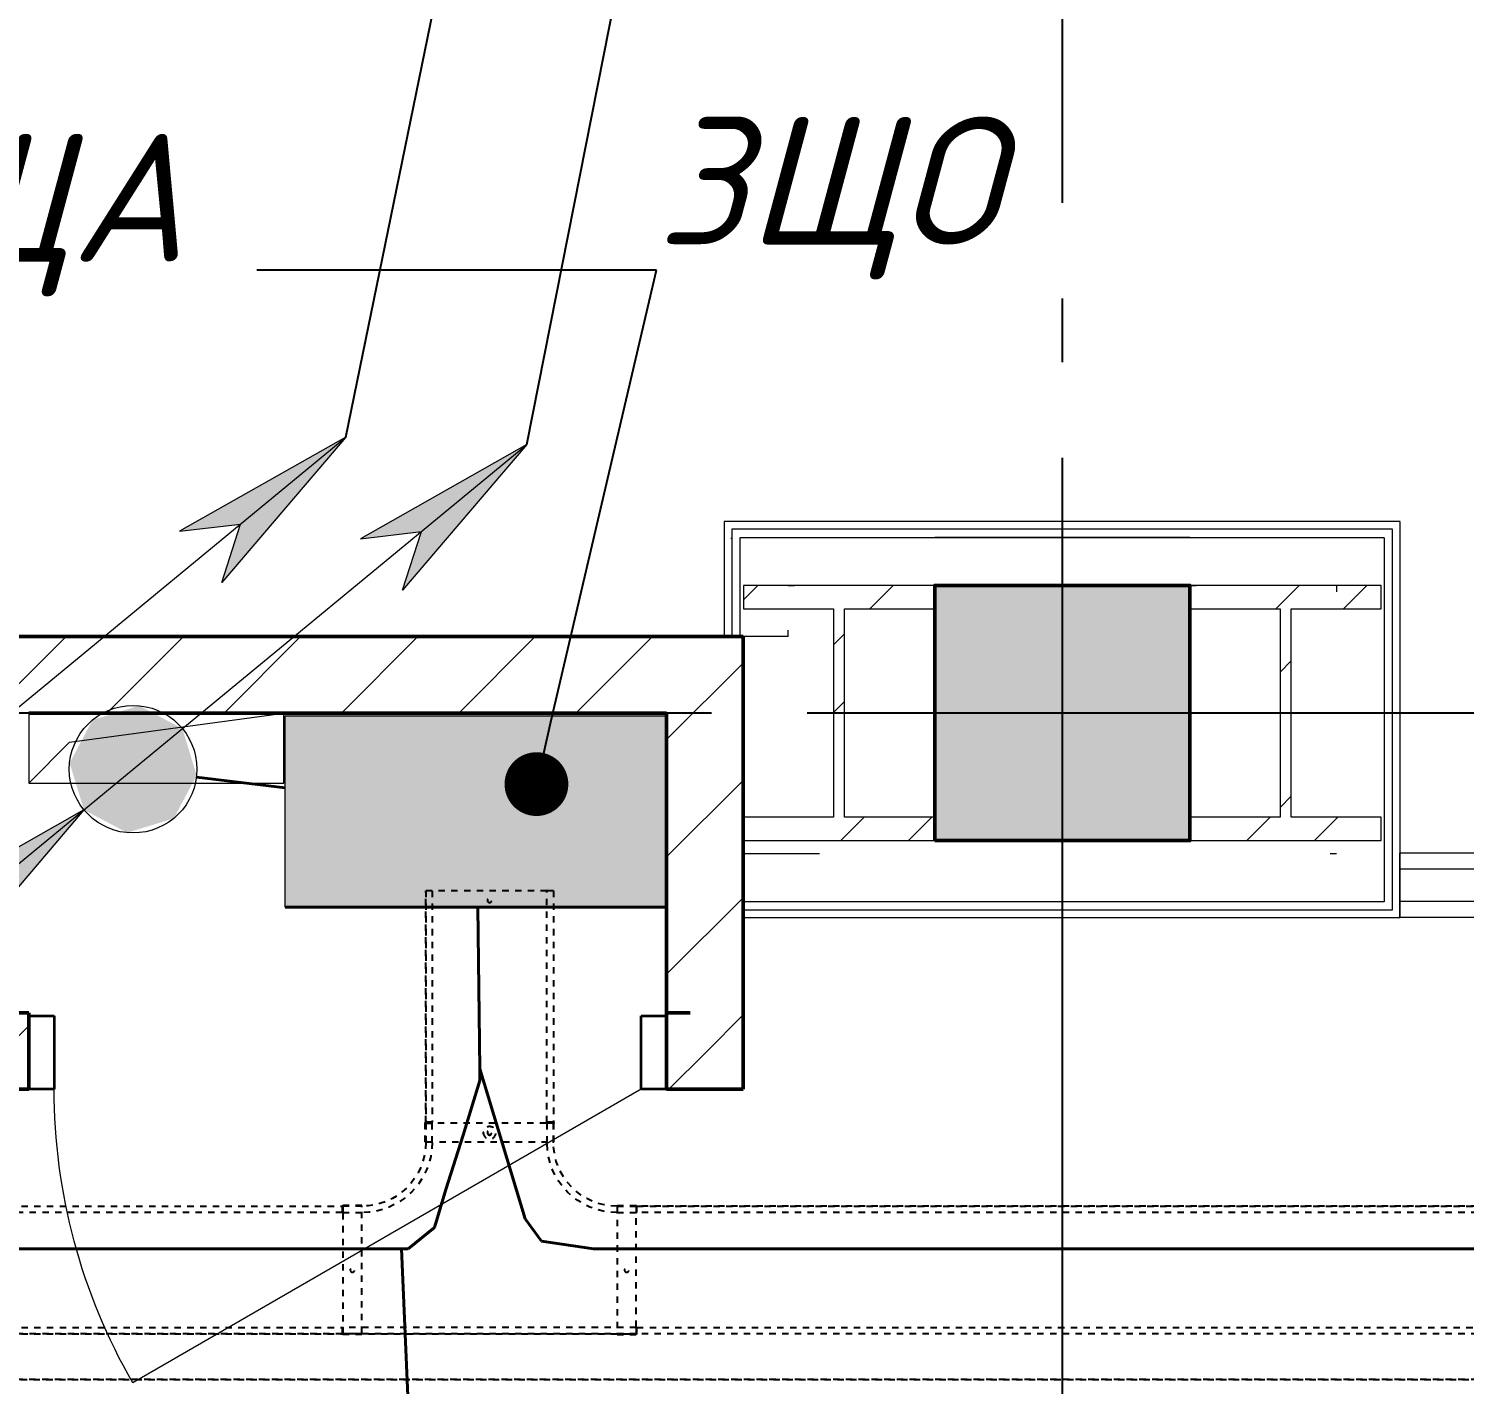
# Model space of a CAD drawing. Header units: millimetres. Extents: x 0 to 1286, y 0 to 420.
# Drawn here: x 441.99 to 464.49, y 269.06 to 290.31 of the extents above; entities that cross this region are included whole.
import ezdxf
from ezdxf import colors
from ezdxf.entities.mleader import LeaderData, LeaderLine
from ezdxf.math import Vec2, Vec3

# ---------------------------------------------------------------- set-up
doc = ezdxf.new("R2010")
doc.units = ezdxf.units.MM
for name, pattern in [('JIS_02_2.0', [3, 2, -1]), ('ГОСТ 2.303 5', [24, 20, -1.5, 1, -1.5]), ('СПКБ-0000-000-АР#003$0$Achse', [2300, 0, -800, 1500, 0])]:
    doc.linetypes.add(name, pattern=pattern)
for name, color, linetype in [('Viewport1ForCustomObjects_0', 7, 'Continuous'), ('Viewport2ForCustomObjects_0', 7, 'Continuous'), ('СПКБ-0000-000-АР#003$0$Двери ArchiCAD', 7, 'Continuous'), ('СПКБ-0000-000-АР#003$0$Колонны новые', 7, 'Continuous'), ('СПКБ-0000-000-АР#003$0$Колонны существующие', 7, 'Continuous'), ('СПКБ-0000-000-АР#003$0$Стены', 7, 'Continuous'), ('Строительные оси', 7, 'Continuous'), ('ЭМ_ЛОТКИ', 3, 'JIS_02_2.0'), ('ЭО_АВАРИЙНОЕ ОСВЕЩЕНИЕ', 7, 'Continuous'), ('ЭО_РАБОЧЕЕ ОСВЕЩЕНИЕ', 7, 'Continuous'), ('ЭС', 7, 'Continuous')]:
    doc.layers.add(name, color=color, linetype=linetype)
for name, color, linetype, lineweight, true_color in [('СПКБ-0000-000-АР#003$0$Двери ArchiCAD_Ном._пера__23', 7, 'Continuous', 35, 0xff6600), ('СПКБ-0000-000-АР#003$0$Двери ArchiCAD_Ном._пера__3', 7, 'Continuous', 18, 0xff6600), ('СПКБ-0000-000-АР#003$0$Двери ArchiCAD_Ном._пера__58', 7, 'Continuous', 50, 0xdf0000), ('СПКБ-0000-000-АР#003$0$Колонны новые_Ном._пера__108', 7, 'Continuous', 13, 0xfd8379), ('СПКБ-0000-000-АР#003$0$Колонны существующие_Ном._пера__102', 7, 'Continuous', 13, 0xcccccc), ('СПКБ-0000-000-АР#003$0$Стены_Ном._пера__161', 7, 'Continuous', 13, 0xe11606), ('СПКБ-0000-000-АР#003$0$Стены_Ном._пера__58', 7, 'Continuous', 50, 0xdf0000), ('СПКБ-0000-000-АР#003$0$Стены_Ном._пера__68', 7, 'Continuous', 20, 0xfd4435)]:
    doc.layers.add(name, color=color, linetype=linetype, lineweight=lineweight, true_color=true_color)
for name, color, linetype, lineweight in [('СПКБ-0000-000-АР#003$0$Колонны новые_Ном._пера__20', 1, 'Continuous', 20), ('СПКБ-0000-000-АР#003$0$Колонны существующие_Ном._пера__141', 7, 'Continuous', 50), ('СПКБ-0000-000-АР#003$0$Стены_Ном._пера__1', 7, 'Continuous', 13), ('СПКБ-0000-000-АР#003$0$Стены_Ном._пера__20', 1, 'Continuous', 20), ('СПКБ-0000-000-АР#003$0$Шахты ОВ_Ном._пера__1', 7, 'Continuous', 13)]:
    doc.layers.add(name, color=color, linetype=linetype, lineweight=lineweight)
doc.styles.add('2.5', font='isocpeui.ttf')
pattern_1 = [(0, (0, 0), (0, 75), [0, -75])]
pattern_2 = [(45, (0, 0), (-91.9239, 91.9239), [])]
pattern_3 = [(0, (0, 0), (0, 173.2051), [0, -100]), (0, (50, 86.6), (0, 173.2051), [0, -100])]
pattern_4 = [(45, (0, 0), (-159.099, 159.099), []), (45, (-53.03, 53.03), (-159.099, 159.099), [])]

# ---------------------------------------------------------------- blocks, each defined once
blk = doc.blocks.new('*U558')
at = {"color": 0, "linetype": 'ByBlock', "lineweight": -2}
for p, q in [((-101, 0), (-101, -29.5)), ((-101, 0), (-100.2, 0)), ((-100.2, 0), (-100.2, -29.5)), ((-100.2, 0), (-98.7, 0)), ((-98.7, 0), (98.7, 0)), ((98.7, 0), (100.2, 0)), ((100.2, 0), (100.2, -29.5)), ((100.2, 0), (101, 0)), ((101, 0), (101, -29.5)), ((-100, -31), (-100, -30633.8)), ((-90, -31), (-100, -31)), ((-100, -30633.8), (-100, -31)), ((-90, -30633.8), (-90, -31)), ((90, -31), (90, -30633.8)), ((100, -31), (90, -31)), ((100, -30633.8), (100, -31)), ((100, -30633.8), (100, -31))]:
    blk.add_line(p, q, dxfattribs=at)
blk.add_circle((0, -15), 3.5, dxfattribs=at)
for centre, radius, start, end in [((-99.8, -29.5), 1.21, 180, 247.3801), ((-100.4, -31), 0.413, 0, 67.3801), ((-99.8, -29.5), 0.413, 180, 247.3801), ((-100.4, -31), 1.21, 0, 67.3801), ((100.4, -31), 1.21, 112.6199, 180), ((99.8, -29.5), 0.413, 292.6199, 360), ((100.4, -31), 0.413, 112.6199, 180), ((99.8, -29.5), 1.21, 292.6199, 360)]:
    blk.add_arc(centre, radius, start, end, dxfattribs=at)
blk = doc.blocks.new('*U562')
at = {"color": 0, "linetype": 'ByBlock', "lineweight": -2}
for p, q in [((-200, 430), (-200, 460)), ((-200, 460), (-190, 460)), ((-200, 430), (-200, 460)), ((-190, 460), (-190, 430)), ((-190, 460), (-189.1, 460)), ((-189.1, 460), (-189, 460)), ((-189, 460), (-11, 460)), ((-10.9, 460), (-11, 460)), ((-10, 460), (-10.9, 460)), ((-10, 0), (-10, 460)), ((-10, 460), (0, 460)), ((0, 460), (0, 0)), ((0, 0), (0, 460)), ((-330, 330), (-300, 330)), ((-330, 330), (-330, 320)), ((-300, 330), (-330, 330)), ((-300, 320), (-330, 320)), ((-330, 319.2), (-330, 320)), ((-330, 319), (-330, 319.2)), ((-330, 141), (-330, 319)), ((-330, 141), (-330, 140.8)), ((-330, 140.8), (-330, 140)), ((-330, 140), (-300, 140)), ((-330, 130), (-330, 140)), ((-300, 130), (-330, 130)), ((-300, 130), (-330, 130)), ((-200, 0), (-200, 30)), ((-200, 30), (-200, 0)), ((-190, 30), (-190, 0)), ((-200, 0), (-190, 0)), ((-189, 0), (-191, 0)), ((-189.2, 0), (-190, 0)), ((-11, 0), (-189, 0)), ((-11, 0), (-10.8, 0)), ((-10.8, 0), (-10, 0)), ((-10, 0), (0, 0))]:
    blk.add_line(p, q, dxfattribs=at)
for centre, radius in [((-100, 445), 3.5), ((-315, 230), 9.82), ((-315, 230), 3.5), ((-100, 15), 3.5)]:
    blk.add_circle(centre, radius, dxfattribs=at)
for centre, radius, start, end in [((-300, 430), 100, 270, 360), ((-300, 430), 110, 270, 360), ((-300, 30), 110, 0, 90), ((-300, 30), 100, 0, 90)]:
    blk.add_arc(centre, radius, start, end, dxfattribs=at)
blk = doc.blocks.new('*U564')
at = {"color": 0, "linetype": 'ByBlock', "lineweight": -2}
for p, q in [((-101, 0), (-101, -29.5)), ((-101, 0), (-100.2, 0)), ((-100.2, 0), (-100.2, -29.5)), ((-100.2, 0), (-98.7, 0)), ((-98.7, 0), (98.7, 0)), ((98.7, 0), (100.2, 0)), ((100.2, 0), (100.2, -29.5)), ((100.2, 0), (101, 0)), ((101, 0), (101, -29.5)), ((-100, -31), (-100, -393.7)), ((-90, -31), (-100, -31)), ((-100, -393.7), (-100, -31)), ((-90, -393.7), (-90, -31)), ((90, -31), (90, -393.7)), ((100, -31), (90, -31)), ((100, -393.7), (100, -31)), ((100, -393.7), (100, -31)), ((-90, -393.7), (-100, -393.7)), ((90, -393.7), (-90, -393.7)), ((100, -393.7), (90, -393.7))]:
    blk.add_line(p, q, dxfattribs=at)
for centre in [(0, -15), (0, -378.7)]:
    blk.add_circle(centre, 3.5, dxfattribs=at)
for centre, radius, start, end in [((-99.8, -29.5), 1.21, 180, 247.3801), ((-100.4, -31), 0.413, 0, 67.3801), ((-99.8, -29.5), 0.413, 180, 247.3801), ((-100.4, -31), 1.21, 0, 67.3801), ((100.4, -31), 1.21, 112.6199, 180), ((99.8, -29.5), 0.413, 292.6199, 360), ((100.4, -31), 0.413, 112.6199, 180), ((99.8, -29.5), 1.21, 292.6199, 360)]:
    blk.add_arc(centre, radius, start, end, dxfattribs=at)
blk = doc.blocks.new('*U565')
at = {"color": 0, "linetype": 'ByBlock', "lineweight": -2}
for p, q in [((-101, 0), (-101, -29.5)), ((-101, 0), (-100.2, 0)), ((-100.2, 0), (-100.2, -29.5)), ((-100.2, 0), (-98.7, 0)), ((-98.7, 0), (98.7, 0)), ((98.7, 0), (100.2, 0)), ((100.2, 0), (100.2, -29.5)), ((100.2, 0), (101, 0)), ((101, 0), (101, -29.5)), ((-100, -31), (-100, -4448.5)), ((-90, -31), (-100, -31)), ((-100, -4448.5), (-100, -31)), ((-90, -4448.5), (-90, -31)), ((90, -31), (90, -4448.5)), ((100, -31), (90, -31)), ((100, -4448.5), (100, -31)), ((100, -4448.5), (100, -31))]:
    blk.add_line(p, q, dxfattribs=at)
blk.add_circle((0, -15), 3.5, dxfattribs=at)
for centre, radius, start, end in [((-99.8, -29.5), 1.21, 180, 247.3801), ((-100.4, -31), 0.413, 0, 67.3801), ((-99.8, -29.5), 0.413, 180, 247.3801), ((-100.4, -31), 1.21, 0, 67.3801), ((100.4, -31), 1.21, 112.6199, 180), ((99.8, -29.5), 0.413, 292.6199, 360), ((100.4, -31), 0.413, 112.6199, 180), ((99.8, -29.5), 1.21, 292.6199, 360)]:
    blk.add_arc(centre, radius, start, end, dxfattribs=at)
blk = doc.blocks.new('*U566')
at = {"color": 0, "linetype": 'ByBlock', "lineweight": -2}
for p, q in [((-50, -31), (-50, -5514.3)), ((-50, -5514.3), (-50, -31))]:
    blk.add_line(p, q, dxfattribs=at)
blk = doc.blocks.new('_Dot')
at = {"color": 0, "linetype": 'ByBlock', "lineweight": -2}
blk.add_line((-0.5, 0), (-1, 0), dxfattribs=at)
at = {"color": 0, "linetype": 'ByBlock', "const_width": 0.5}
blk.add_lwpolyline([(-0.25, 0, 1), (0.25, 0, 1)], format="xyb", close=True, dxfattribs=at)
blk = doc.blocks.new('*E601')
at = {"layer": 'Строительные оси', "color": 3, "linetype": 'ГОСТ 2.303 5', "lineweight": 25}
for p, q in [((120.431, 258.857), (120.431, -45.143)), ((280.431, 158.857), (-283.569, 158.857))]:
    blk.add_line(p, q, dxfattribs=at)
at = {"layer": 'ЭО_РАБОЧЕЕ ОСВЕЩЕНИЕ', "color": 7, "lineweight": 0}
for p, q in [((108.251, 158.813), (114.251, 158.813)), ((108.251, 155.813), (108.251, 158.813)), ((114.251, 155.813), (114.251, 158.813))]:
    blk.add_line(p, q, dxfattribs=at)
at = {"layer": 'ЭО_РАБОЧЕЕ ОСВЕЩЕНИЕ', "color": 5, "lineweight": 40}
for p, q in [((108.251, 157.683), (106.86, 157.854)), ((108.251, 155.813), (114.251, 155.813)), ((111.301, 153.28), (111.27, 155.813)), ((111.301, 153.28), (112.012, 150.929)), ((111.303, 153.097), (111.301, 153.28)), ((111.039, 152.24), (111.303, 153.097)), ((111.303, 153.097), (111.303, 153.097)), ((110.767, 151.391), (111.039, 152.24)), ((110.59, 150.793), (110.767, 151.391)), ((110.178, 150.459), (110.59, 150.793)), ((112.012, 150.929), (112.267, 150.578)), ((112.267, 150.578), (113.081, 150.459)), ((64.731, 150.459), (110.073, 150.459)), ((110.655, 137.127), (110.073, 150.459)), ((110.073, 150.459), (110.178, 150.459)), ((110.073, 150.459), (110.178, 150.459)), ((113.081, 150.459), (131.886, 150.459))]:
    blk.add_line(p, q, dxfattribs=at)
at = {"layer": 'ЭО_РАБОЧЕЕ ОСВЕЩЕНИЕ', "color": 5, "lineweight": 0}
for points in [[(108.251, 158.813), (108.251, 155.813), (114.251, 155.813)], [(108.251, 158.813), (114.251, 158.813), (114.251, 155.813)]]:
    blk.add_solid(points, dxfattribs=at)
at = {"layer": 'ЭС', "color": 7, "lineweight": 0}
for p, q in [((103.03, 158.095), (109.203, 163.184)), ((109.203, 163.184), (106.592, 161.706)), ((109.203, 163.184), (107.255, 160.902)), ((105.867, 157.977), (112.04, 163.066)), ((112.04, 163.066), (109.429, 161.588)), ((112.04, 163.066), (110.092, 160.785)), ((106.592, 161.706), (107.549, 161.82)), ((107.255, 160.902), (107.549, 161.82)), ((109.429, 161.588), (110.386, 161.702)), ((110.092, 160.785), (110.386, 161.702)), ((99.695, 152.887), (105.867, 157.977)), ((105.096, 157.34), (102.485, 155.863)), ((105.096, 157.34), (103.148, 155.059))]:
    blk.add_line(p, q, dxfattribs=at)
blk.add_circle((105.867, 157.977), 1, dxfattribs=at)
at = {"layer": 'ЭС', "color": 1, "lineweight": 0}
for points in [[(109.203, 163.184), (106.793, 161.82), (107.549, 161.82)], [(109.203, 163.184), (107.549, 161.82), (108.038, 161.82)], [(106.793, 161.82), (107.549, 161.82), (106.592, 161.706)], [(107.549, 161.82), (107.512, 161.706), (107.941, 161.706)], [(107.549, 161.82), (108.038, 161.82), (107.941, 161.706)], [(107.512, 161.706), (107.941, 161.706), (107.255, 160.902)]]:
    blk.add_solid(points, dxfattribs=at)
at = {"layer": 'ЭС', "color": 5, "lineweight": 0}
for points in [[(112.04, 163.066), (109.63, 161.702), (110.386, 161.702)], [(112.04, 163.066), (110.386, 161.702), (110.875, 161.702)], [(109.63, 161.702), (110.386, 161.702), (109.429, 161.588)], [(110.349, 161.588), (110.778, 161.588), (110.092, 160.785)], [(110.386, 161.702), (110.349, 161.588), (110.778, 161.588)], [(110.386, 161.702), (110.875, 161.702), (110.778, 161.588)], [(105.096, 157.34), (102.686, 155.977), (103.442, 155.977)], [(105.096, 157.34), (103.442, 155.977), (103.931, 155.977)]]:
    blk.add_solid(points, dxfattribs=at)
at = {"layer": 'ЭС', "color": 5, "lineweight": 60}
for points in [[(105.963, 158.972), (105.231, 158.748), (106.384, 158.748)], [(105.231, 158.748), (105.159, 158.613), (106.639, 158.613)], [(105.231, 158.748), (106.384, 158.748), (106.639, 158.613)], [(105.159, 158.613), (104.872, 158.072), (106.804, 158.072)], [(105.159, 158.613), (106.639, 158.613), (106.804, 158.072)], [(104.872, 158.072), (104.931, 157.881), (106.863, 157.881)], [(104.872, 158.072), (106.804, 158.072), (106.863, 157.881)], [(104.931, 157.881), (105.096, 157.34), (106.576, 157.34)], [(104.931, 157.881), (106.863, 157.881), (106.576, 157.34)], [(105.096, 157.34), (105.351, 157.205), (106.504, 157.205)], [(105.096, 157.34), (106.576, 157.34), (106.504, 157.205)], [(105.351, 157.205), (106.504, 157.205), (105.772, 156.981)]]:
    blk.add_solid(points, dxfattribs=at)
blk = doc.blocks.new('СПКБ-0000-000-АР#003$0$Стена_30', base_point=(12571.8, 15566.1))
at = {"layer": 'СПКБ-0000-000-АР#003$0$Стены_Ном._пера__161', "linetype": 'Continuous', "lineweight": 13, "true_color": 0xe11606}
h = blk.add_hatch(dxfattribs=at)
h.set_pattern_fill('ГИПС', color=12, style=0, pattern_type=2)
h.set_pattern_definition(pattern_1)
h.paths.add_polyline_path([(13843.2, 15666.1), (12571.8, 15666.1), (12571.8, 15641.1), (13843.2, 15641.1)])
h = blk.add_hatch(dxfattribs=at)
h.set_pattern_fill('ГИПС', color=12, style=0, pattern_type=2)
h.set_pattern_definition(pattern_1)
h.paths.add_polyline_path([(12571.8, 15566.1), (13843.2, 15566.1), (13843.2, 15591.1), (12571.8, 15591.1)])
at = {"layer": 'СПКБ-0000-000-АР#003$0$Стены_Ном._пера__161', "color": 12, "linetype": 'Continuous', "lineweight": 13, "true_color": 0xe11606}
for p, q in [((13843.2, 15641.1), (12571.8, 15641.1)), ((12571.8, 15591.1), (13843.2, 15591.1))]:
    blk.add_line(p, q, dxfattribs=at)
at = {"layer": 'СПКБ-0000-000-АР#003$0$Стены_Ном._пера__161', "color": 12, "linetype": 'Continuous', "lineweight": 13, "true_color": 0xe11606, "flags": 128}
for points in [[(13843.2, 15666.1), (12571.8, 15666.1)], [(12571.8, 15666.1), (12571.8, 15566.1)], [(12571.8, 15566.1), (13843.2, 15566.1)]]:
    blk.add_lwpolyline(points, dxfattribs=at)
blk = doc.blocks.new('СПКБ-0000-000-АР#003$0$Стена_64', base_point=(9687.9, 16005.7))
at = {"layer": 'СПКБ-0000-000-АР#003$0$Стены_Ном._пера__161', "linetype": 'Continuous', "lineweight": 13, "true_color": 0xe11606}
h = blk.add_hatch(dxfattribs=at)
h.set_pattern_fill('КИРПИЧ_ОБЫКНОВЕННЫЙ', color=12, style=0, pattern_type=2)
h.set_pattern_definition(pattern_2)
h.paths.add_polyline_path([(9687.9, 15885.7), (11423, 15885.7), (11543, 16005.7), (9567.9, 16005.7)])
at = {"layer": 'СПКБ-0000-000-АР#003$0$Стены_Ном._пера__58', "color": 12, "linetype": 'Continuous', "lineweight": 50, "true_color": 0xdf0000, "flags": 128}
for points in [[(11543, 16005.7), (9567.9, 16005.7)], [(9687.9, 15885.7), (10303, 15885.7)], [(10423, 15885.7), (11423, 15885.7)]]:
    blk.add_lwpolyline(points, dxfattribs=at)
blk = doc.blocks.new('СПКБ-0000-000-АР#003$0$Стена_65', base_point=(11423, 15295.9))
at = {"layer": 'СПКБ-0000-000-АР#003$0$Стены_Ном._пера__161', "linetype": 'Continuous', "lineweight": 13, "true_color": 0xe11606}
h = blk.add_hatch(dxfattribs=at)
h.set_pattern_fill('КИРПИЧ_ОБЫКНОВЕННЫЙ', color=12, style=0, pattern_type=2)
h.set_pattern_definition(pattern_2)
h.paths.add_polyline_path([(11543, 15295.9), (11543, 16005.7), (11423, 15885.7), (11423, 15415.9)])
at = {"layer": 'СПКБ-0000-000-АР#003$0$Стены_Ном._пера__58', "color": 12, "linetype": 'Continuous', "lineweight": 50, "true_color": 0xdf0000, "flags": 128}
for points in [[(11543, 15295.9), (11543, 16005.7)], [(11423, 15885.7), (11423, 15415.9)]]:
    blk.add_lwpolyline(points, dxfattribs=at)
blk = doc.blocks.new('СПКБ-0000-000-АР#003$0$Стена_79', base_point=(11543, 15665.1))
at = {"layer": 'СПКБ-0000-000-АР#003$0$Стены_Ном._пера__20', "linetype": 'Continuous', "lineweight": 20}
h = blk.add_hatch(dxfattribs=at)
h.set_pattern_fill('ШТУКАТУРКА', color=1, style=0, pattern_type=2)
h.set_pattern_definition(pattern_3)
h.paths.add_polyline_path([(12547.8, 15590.1), (11543, 15590.1), (11543, 15577.1), (12560.8, 15577.1)])
h = blk.add_hatch(dxfattribs=at)
h.set_pattern_fill('ШТУКАТУРКА', color=1, style=0, pattern_type=2)
h.set_pattern_definition(pattern_3)
h.paths.add_polyline_path([(11543, 15565.1), (12572.8, 15565.1), (12560.8, 15577.1), (11543, 15577.1)])
at = {"layer": 'СПКБ-0000-000-АР#003$0$Стены_Ном._пера__1', "color": 7, "linetype": 'СПКБ-0000-000-АР#003$0$Achse', "lineweight": 13, "flags": 128}
blk.add_lwpolyline([(12472.8, 15665.1), (11543, 15665.1)], dxfattribs=at)
at = {"layer": 'СПКБ-0000-000-АР#003$0$Стены_Ном._пера__1', "color": 7, "linetype": 'Continuous', "lineweight": 13, "flags": 128}
blk.add_lwpolyline([(11543, 15665.1), (11543, 15590.1)], dxfattribs=at)
at = {"layer": 'СПКБ-0000-000-АР#003$0$Стены_Ном._пера__20', "color": 1, "linetype": 'Continuous', "lineweight": 20, "flags": 128}
for points in [[(11543, 15590.1), (11543, 15577.1)], [(11543, 15577.1), (11543, 15565.1)], [(11543, 15565.1), (12572.8, 15565.1)]]:
    blk.add_lwpolyline(points, dxfattribs=at)
at = {"layer": 'СПКБ-0000-000-АР#003$0$Стены_Ном._пера__68', "color": 20, "linetype": 'Continuous', "lineweight": 20, "true_color": 0xfd4435}
for p, q in [((12547.8, 15590.1), (11543, 15590.1)), ((11543, 15577.1), (12560.8, 15577.1))]:
    blk.add_line(p, q, dxfattribs=at)
blk = doc.blocks.new('СПКБ-0000-000-АР#003$0$Стена_80', base_point=(12472.8, 15665.1))
at = {"layer": 'СПКБ-0000-000-АР#003$0$Стены_Ном._пера__20', "linetype": 'Continuous', "lineweight": 20}
h = blk.add_hatch(dxfattribs=at)
h.set_pattern_fill('ШТУКАТУРКА', color=1, style=0, pattern_type=2)
h.set_pattern_definition(pattern_3)
h.paths.add_polyline_path([(12572.8, 15565.1), (12572.8, 16185.7), (12560.8, 16173.7), (12560.8, 15577.1)])
h = blk.add_hatch(dxfattribs=at)
h.set_pattern_fill('ШТУКАТУРКА', color=1, style=0, pattern_type=2)
h.set_pattern_definition(pattern_3)
h.paths.add_polyline_path([(12547.8, 16160.7), (12547.8, 15590.1), (12560.8, 15577.1), (12560.8, 16173.7)])
at = {"layer": 'СПКБ-0000-000-АР#003$0$Стены_Ном._пера__1', "color": 7, "linetype": 'СПКБ-0000-000-АР#003$0$Achse', "lineweight": 13, "flags": 128}
blk.add_lwpolyline([(12472.8, 16085.7), (12472.8, 15665.1)], dxfattribs=at)
at = {"layer": 'СПКБ-0000-000-АР#003$0$Стены_Ном._пера__20', "color": 1, "linetype": 'Continuous', "lineweight": 20, "flags": 128}
blk.add_lwpolyline([(12572.8, 15565.1), (12572.8, 16185.7)], dxfattribs=at)
at = {"layer": 'СПКБ-0000-000-АР#003$0$Стены_Ном._пера__68', "color": 20, "linetype": 'Continuous', "lineweight": 20, "true_color": 0xfd4435}
for p, q in [((12547.8, 16160.7), (12547.8, 15590.1)), ((12560.8, 15577.1), (12560.8, 16173.7))]:
    blk.add_line(p, q, dxfattribs=at)
blk = doc.blocks.new('СПКБ-0000-000-АР#003$0$Стена_81', base_point=(11613.4, 16085.7))
at = {"layer": 'СПКБ-0000-000-АР#003$0$Стены_Ном._пера__20', "linetype": 'Continuous', "lineweight": 20}
h = blk.add_hatch(dxfattribs=at)
h.set_pattern_fill('ШТУКАТУРКА', color=1, style=0, pattern_type=2)
h.set_pattern_definition(pattern_3)
h.paths.add_polyline_path([(11843.1, 16185.7), (11513.4, 16185.7), (11525.4, 16173.7), (11843.1, 16173.7)])
h = blk.add_hatch(dxfattribs=at)
h.set_pattern_fill('ШТУКАТУРКА', color=1, style=0, pattern_type=2)
h.set_pattern_definition(pattern_3)
h.paths.add_polyline_path([(12243.1, 16185.7), (11843.1, 16185.7), (11843.1, 16173.7), (12243.1, 16173.7)])
h = blk.add_hatch(dxfattribs=at)
h.set_pattern_fill('ШТУКАТУРКА', color=1, style=0, pattern_type=2)
h.set_pattern_definition(pattern_3)
h.paths.add_polyline_path([(12572.8, 16185.7), (12243.1, 16185.7), (12243.1, 16173.7), (12560.8, 16173.7)])
h = blk.add_hatch(dxfattribs=at)
h.set_pattern_fill('ШТУКАТУРКА', color=1, style=0, pattern_type=2)
h.set_pattern_definition(pattern_3)
h.paths.add_polyline_path([(11538.4, 16160.7), (11843.1, 16160.7), (11843.1, 16173.7), (11525.4, 16173.7)])
h = blk.add_hatch(dxfattribs=at)
h.set_pattern_fill('ШТУКАТУРКА', color=1, style=0, pattern_type=2)
h.set_pattern_definition(pattern_3)
h.paths.add_polyline_path([(12243.1, 16173.7), (11843.1, 16173.7), (11843.1, 16160.7), (12243.1, 16160.7)])
h = blk.add_hatch(dxfattribs=at)
h.set_pattern_fill('ШТУКАТУРКА', color=1, style=0, pattern_type=2)
h.set_pattern_definition(pattern_3)
h.paths.add_polyline_path([(12243.1, 16160.7), (12547.8, 16160.7), (12560.8, 16173.7), (12243.1, 16173.7)])
at = {"layer": 'СПКБ-0000-000-АР#003$0$Стены_Ном._пера__1', "color": 7, "linetype": 'СПКБ-0000-000-АР#003$0$Achse', "lineweight": 13, "flags": 128}
for points in [[(11613.4, 16085.7), (11843.1, 16085.7)], [(12243.1, 16085.7), (12472.8, 16085.7)]]:
    blk.add_lwpolyline(points, dxfattribs=at)
at = {"layer": 'СПКБ-0000-000-АР#003$0$Стены_Ном._пера__20', "color": 1, "linetype": 'Continuous', "lineweight": 20, "flags": 128}
blk.add_lwpolyline([(12572.8, 16185.7), (11513.4, 16185.7)], dxfattribs=at)
at = {"layer": 'СПКБ-0000-000-АР#003$0$Стены_Ном._пера__68', "color": 20, "linetype": 'Continuous', "lineweight": 20, "true_color": 0xfd4435}
for p, q in [((11843.1, 16173.7), (11525.4, 16173.7)), ((11538.4, 16160.7), (11843.1, 16160.7)), ((12243.1, 16173.7), (11843.1, 16173.7)), ((12243.1, 16160.7), (11843.1, 16160.7)), ((11843.1, 16160.7), (12243.1, 16160.7)), ((12560.8, 16173.7), (12243.1, 16173.7)), ((12243.1, 16160.7), (12547.8, 16160.7))]:
    blk.add_line(p, q, dxfattribs=at)
blk = doc.blocks.new('СПКБ-0000-000-АР#003$0$Стена_105', base_point=(11613.4, 16005.7))
at = {"layer": 'СПКБ-0000-000-АР#003$0$Стены_Ном._пера__20', "linetype": 'Continuous', "lineweight": 20}
h = blk.add_hatch(dxfattribs=at)
h.set_pattern_fill('ШТУКАТУРКА', color=1, style=0, pattern_type=2)
h.set_pattern_definition(pattern_3)
h.paths.add_polyline_path([(11513.4, 16185.7), (11513.4, 16005.7), (11525.4, 16005.7), (11525.4, 16173.7)])
h = blk.add_hatch(dxfattribs=at)
h.set_pattern_fill('ШТУКАТУРКА', color=1, style=0, pattern_type=2)
h.set_pattern_definition(pattern_3)
h.paths.add_polyline_path([(11538.4, 16005.7), (11538.4, 16160.7), (11525.4, 16173.7), (11525.4, 16005.7)])
at = {"layer": 'СПКБ-0000-000-АР#003$0$Стены_Ном._пера__1', "color": 7, "linetype": 'СПКБ-0000-000-АР#003$0$Achse', "lineweight": 13, "flags": 128}
blk.add_lwpolyline([(11613.4, 16005.7), (11613.4, 16085.7)], dxfattribs=at)
at = {"layer": 'СПКБ-0000-000-АР#003$0$Стены_Ном._пера__1', "color": 7, "linetype": 'Continuous', "lineweight": 13, "flags": 128}
blk.add_lwpolyline([(11613.4, 16005.7), (11538.4, 16005.7)], dxfattribs=at)
at = {"layer": 'СПКБ-0000-000-АР#003$0$Стены_Ном._пера__20', "color": 1, "linetype": 'Continuous', "lineweight": 20, "flags": 128}
for points in [[(11513.4, 16185.7), (11513.4, 16005.7)], [(11525.4, 16005.7), (11513.4, 16005.7)], [(11538.4, 16005.7), (11525.4, 16005.7)]]:
    blk.add_lwpolyline(points, dxfattribs=at)
at = {"layer": 'СПКБ-0000-000-АР#003$0$Стены_Ном._пера__68', "color": 20, "linetype": 'Continuous', "lineweight": 20, "true_color": 0xfd4435}
for p, q in [((11525.4, 16173.7), (11525.4, 16005.7)), ((11538.4, 16005.7), (11538.4, 16160.7))]:
    blk.add_line(p, q, dxfattribs=at)
blk = doc.blocks.new('СПКБ-0000-000-АР#003$0$Однопольная Дверь 19_6')
at = {"layer": 'СПКБ-0000-000-АР#003$0$Двери ArchiCAD_Ном._пера__23', "color": 30, "linetype": 'Continuous', "lineweight": 35, "true_color": 0xff6600}
for p, q in [((-260, 0), (-300, 0)), ((-300, 0), (-300, -115)), ((-260, -115), (-260, 0)), ((300, 0), (260, 0)), ((260, 0), (260, -115)), ((300, -115), (300, 0)), ((-300, -115), (-260, -115)), ((260, -115), (300, -115))]:
    blk.add_line(p, q, dxfattribs=at)
at = {"layer": 'СПКБ-0000-000-АР#003$0$Двери ArchiCAD_Ном._пера__3', "color": 30, "linetype": 'Continuous', "lineweight": 18, "true_color": 0xff6600}
blk.add_line((260, 0), (-190.3, 260), dxfattribs=at)
blk.add_arc((260, 0), 520, 150, 180, dxfattribs=at)
at = {"layer": 'СПКБ-0000-000-АР#003$0$Двери ArchiCAD_Ном._пера__58', "color": 12, "linetype": 'Continuous', "lineweight": 50, "true_color": 0xdf0000}
for p, q in [((-300, 5), (-337, 5)), ((-300, 0), (-300, 5)), ((-300, -115), (-300, 0)), ((300, 0), (300, 5)), ((300, 5), (337, 5)), ((300, -115), (300, 0)), ((-300, -115), (-337, -115)), ((300, -115), (337, -115))]:
    blk.add_line(p, q, dxfattribs=at)
blk = doc.blocks.new('СПКБ-0000-000-АР#003$0$Однопольная Дверь 19_3')
at = {"layer": 'СПКБ-0000-000-АР#003$0$Двери ArchiCAD_Ном._пера__23', "color": 30, "linetype": 'Continuous', "lineweight": 35, "true_color": 0xff6600}
for p, q in [((-460, 0), (-500, 0)), ((-500, 0), (-500, -115)), ((-460, -115), (-460, 0)), ((500, 0), (460, 0)), ((460, 0), (460, -115)), ((500, -115), (500, 0)), ((-500, -115), (-460, -115)), ((460, -115), (500, -115))]:
    blk.add_line(p, q, dxfattribs=at)
at = {"layer": 'СПКБ-0000-000-АР#003$0$Двери ArchiCAD_Ном._пера__3', "color": 30, "linetype": 'Continuous', "lineweight": 18, "true_color": 0xff6600}
blk.add_line((460, 0), (-336.7, 460), dxfattribs=at)
blk.add_arc((460, 0), 920, 150, 180, dxfattribs=at)
at = {"layer": 'СПКБ-0000-000-АР#003$0$Двери ArchiCAD_Ном._пера__58', "color": 12, "linetype": 'Continuous', "lineweight": 50, "true_color": 0xdf0000}
for p, q in [((-500, 0), (-537, 0)), ((-500, 0), (-500, -115)), ((500, 0), (500, -115)), ((500, 0), (537, 0)), ((-500, -120), (-537, -120)), ((-500, -115), (-500, -120)), ((500, -115), (500, -120)), ((500, -120), (537, -120))]:
    blk.add_line(p, q, dxfattribs=at)
blk = doc.blocks.new('СПКБ-0000-000-АР#003$0$Стена_142', base_point=(9687.9, 15295.9))
at = {"layer": 'СПКБ-0000-000-АР#003$0$Стены_Ном._пера__20', "linetype": 'Continuous', "lineweight": 20}
h = blk.add_hatch(dxfattribs=at)
h.set_pattern_fill('КИРПИЧ_ОБЫКНОВЕННЫЙ', color=1, style=0, pattern_type=2)
h.set_pattern_definition(pattern_2)
h.paths.add_polyline_path([(9567.9, 15295.9), (9692.7, 15295.9), (9692.7, 15300.9), (9692.7, 15415.9), (9687.9, 15415.9)])
h = blk.add_hatch(dxfattribs=at)
h.set_pattern_fill('КИРПИЧ_ОБЫКНОВЕННЫЙ', color=1, style=0, pattern_type=2)
h.set_pattern_definition(pattern_2)
h.paths.add_polyline_path([(10292.7, 15295.9), (10423, 15295.9), (10423, 15410.9), (10423, 15415.9), (10292.7, 15415.9), (10292.7, 15300.9)])
h = blk.add_hatch(dxfattribs=at)
h.set_pattern_fill('КИРПИЧ_ОБЫКНОВЕННЫЙ', color=1, style=0, pattern_type=2)
h.set_pattern_definition(pattern_2)
h.paths.add_polyline_path([(11543, 15295.9), (11423, 15415.9), (11423, 15410.9), (11423, 15295.9)])
at = {"layer": 'СПКБ-0000-000-АР#003$0$Стены_Ном._пера__58', "color": 12, "linetype": 'Continuous', "lineweight": 50, "true_color": 0xdf0000}
for p, q in [((9692.7, 15415.9), (9655.7, 15415.9)), ((9692.7, 15415.9), (9692.7, 15300.9)), ((10292.7, 15415.9), (10329.7, 15415.9)), ((10292.7, 15415.9), (10292.7, 15300.9)), ((10423, 15415.9), (10386, 15415.9)), ((10423, 15410.9), (10423, 15415.9)), ((11423, 15415.9), (11460, 15415.9)), ((11423, 15410.9), (11423, 15415.9)), ((10423, 15295.9), (10423, 15410.9)), ((11423, 15295.9), (11423, 15410.9)), ((9692.7, 15295.9), (9655.7, 15295.9)), ((9692.7, 15300.9), (9692.7, 15295.9)), ((10292.7, 15300.9), (10292.7, 15295.9)), ((10292.7, 15295.9), (10329.7, 15295.9)), ((10423, 15295.9), (10386, 15295.9)), ((11423, 15295.9), (11460, 15295.9))]:
    blk.add_line(p, q, dxfattribs=at)
at = {"layer": 'СПКБ-0000-000-АР#003$0$Стены_Ном._пера__58', "color": 12, "linetype": 'Continuous', "lineweight": 50, "true_color": 0xdf0000, "flags": 128}
for points in [[(9692.7, 15415.9), (9687.9, 15415.9)], [(10303, 15415.9), (10292.7, 15415.9)], [(9567.9, 15295.9), (9692.7, 15295.9)], [(10292.7, 15295.9), (10423, 15295.9)], [(11423, 15295.9), (11543, 15295.9)]]:
    blk.add_lwpolyline(points, dxfattribs=at)
at = {"layer": 'СПКБ-0000-000-АР#003$0$Двери ArchiCAD', "color": 21, "linetype": 'Continuous', "lineweight": 18, "true_color": 0xff9955, "zscale": 1000, "rotation": 180}
blk.add_blockref('СПКБ-0000-000-АР#003$0$Однопольная Дверь 19_6', (9992.7, 15300.9), dxfattribs=at)
at = {"layer": 'СПКБ-0000-000-АР#003$0$Двери ArchiCAD', "color": 21, "linetype": 'Continuous', "lineweight": 18, "true_color": 0xff9955, "xscale": -1, "zscale": 1000, "rotation": 180}
blk.add_blockref('СПКБ-0000-000-АР#003$0$Однопольная Дверь 19_3', (10923, 15295.9), dxfattribs=at)
blk = doc.blocks.new('СПКБ-0000-000-АР#003$0$Колонна_85', base_point=(12393.1, 15885.7))
at = {"layer": 'СПКБ-0000-000-АР#003$0$Колонны новые_Ном._пера__108', "linetype": 'Continuous', "lineweight": 13, "true_color": 0xfd8379}
h = blk.add_hatch(dxfattribs=at)
h.set_pattern_fill('СТАЛЬ', color=11, style=0, pattern_type=2)
h.set_pattern_definition(pattern_4)
h.paths.add_polyline_path([(12243.1, 15685.7), (12543.1, 15685.7), (12543.1, 15722.4), (12401.9, 15722.4), (12401.9, 16049.1), (12543.1, 16049.1), (12543.1, 16085.7), (12243.1, 16085.7), (12243.1, 16049.1), (12384.4, 16049.1), (12384.4, 15722.4), (12243.1, 15722.4)])
at = {"layer": 'СПКБ-0000-000-АР#003$0$Колонны новые_Ном._пера__20', "color": 1, "linetype": 'Continuous', "lineweight": 20}
for p, q in [((12543.1, 16085.7), (12243.1, 16085.7)), ((12243.1, 16085.7), (12243.1, 16049.1)), ((12543.1, 16049.1), (12543.1, 16085.7)), ((12243.1, 16049.1), (12384.4, 16049.1)), ((12384.4, 16049.1), (12384.4, 15722.4)), ((12401.9, 15722.4), (12401.9, 16049.1)), ((12401.9, 16049.1), (12543.1, 16049.1)), ((12384.4, 15722.4), (12243.1, 15722.4)), ((12243.1, 15722.4), (12243.1, 15685.7)), ((12543.1, 15722.4), (12401.9, 15722.4)), ((12543.1, 15685.7), (12543.1, 15722.4)), ((12243.1, 15685.7), (12543.1, 15685.7))]:
    blk.add_line(p, q, dxfattribs=at)
blk = doc.blocks.new('СПКБ-0000-000-АР#003$0$Колонна_86', base_point=(11693.1, 15885.7))
at = {"layer": 'СПКБ-0000-000-АР#003$0$Колонны новые_Ном._пера__108', "linetype": 'Continuous', "lineweight": 13, "true_color": 0xfd8379}
h = blk.add_hatch(dxfattribs=at)
h.set_pattern_fill('СТАЛЬ', color=11, style=0, pattern_type=2)
h.set_pattern_definition(pattern_4)
h.paths.add_polyline_path([(11843.1, 15685.7), (11843.1, 15722.4), (11701.9, 15722.4), (11701.9, 16049.1), (11843.1, 16049.1), (11843.1, 16085.7), (11543.1, 16085.7), (11543.1, 16049.1), (11684.4, 16049.1), (11684.4, 15722.4), (11543.1, 15722.4), (11543.1, 15685.7)])
at = {"layer": 'СПКБ-0000-000-АР#003$0$Колонны новые_Ном._пера__20', "color": 1, "linetype": 'Continuous', "lineweight": 20}
for p, q in [((11843.1, 16085.7), (11543.1, 16085.7)), ((11543.1, 16085.7), (11543.1, 16049.1)), ((11843.1, 16049.1), (11843.1, 16085.7)), ((11543.1, 16049.1), (11684.4, 16049.1)), ((11684.4, 16049.1), (11684.4, 15722.4)), ((11701.9, 15722.4), (11701.9, 16049.1)), ((11701.9, 16049.1), (11843.1, 16049.1)), ((11684.4, 15722.4), (11543.1, 15722.4)), ((11543.1, 15722.4), (11543.1, 15685.7)), ((11843.1, 15722.4), (11701.9, 15722.4)), ((11843.1, 15685.7), (11843.1, 15722.4)), ((11543.1, 15685.7), (11843.1, 15685.7))]:
    blk.add_line(p, q, dxfattribs=at)
blk = doc.blocks.new('СПКБ-0000-000-АР#003$0$Колонна_115', base_point=(12043.1, 15885.7))
at = {"layer": 'СПКБ-0000-000-АР#003$0$Колонны существующие_Ном._пера__102', "linetype": 'Continuous', "lineweight": 13, "true_color": 0xcccccc}
blk.add_hatch(color=254, dxfattribs=at).paths.add_polyline_path([(11843.1, 15685.7), (12243.1, 15685.7), (12243.1, 16085.7), (11843.1, 16085.7)])
at = {"layer": 'СПКБ-0000-000-АР#003$0$Колонны существующие_Ном._пера__141', "color": 7, "linetype": 'Continuous', "lineweight": 50, "flags": 128}
blk.add_lwpolyline([(11843.1, 15685.7), (12243.1, 15685.7), (12243.1, 16085.7), (11843.1, 16085.7)], close=True, dxfattribs=at)
blk = doc.blocks.new('*E600')
at = {"layer": 'СПКБ-0000-000-АР#003$0$Шахты ОВ_Ном._пера__1', "color": 7, "linetype": 'Continuous', "lineweight": 13}
for p, q in [((353.797, 185.701), (349.797, 185.701)), ((349.797, 185.701), (349.797, 184.601)), ((350.439, 185.242), (353.797, 185.701)), ((353.797, 184.601), (353.797, 185.701)), ((349.797, 184.601), (350.439, 185.242)), ((349.797, 184.601), (353.797, 184.601))]:
    blk.add_line(p, q, dxfattribs=at)
at = {"layer": 'СПКБ-0000-000-АР#003$0$Колонны новые', "color": 1, "lineweight": 20, "xscale": 0.01, "yscale": 0.01, "zscale": 0.01}
for name, p in [('СПКБ-0000-000-АР#003$0$Колонна_86', (362.499, 185.701)), ('СПКБ-0000-000-АР#003$0$Колонна_85', (369.499, 185.701))]:
    blk.add_blockref(name, p, dxfattribs=at)
at = {"layer": 'СПКБ-0000-000-АР#003$0$Колонны существующие', "color": 7, "lineweight": 50, "xscale": 0.01, "yscale": 0.01, "zscale": 0.01}
blk.add_blockref('СПКБ-0000-000-АР#003$0$Колонна_115', (365.999, 185.701), dxfattribs=at)
at = {"layer": 'СПКБ-0000-000-АР#003$0$Стены', "color": 12, "lineweight": 50, "true_color": 0xdf0000, "xscale": 0.01, "yscale": 0.01, "zscale": 0.01}
for name, p in [('СПКБ-0000-000-АР#003$0$Стена_81', (361.701, 187.701)), ('СПКБ-0000-000-АР#003$0$Стена_105', (361.701, 186.901)), ('СПКБ-0000-000-АР#003$0$Стена_80', (370.296, 183.494)), ('СПКБ-0000-000-АР#003$0$Стена_64', (342.446, 186.901)), ('СПКБ-0000-000-АР#003$0$Стена_65', (359.797, 179.803)), ('СПКБ-0000-000-АР#003$0$Стена_79', (360.997, 183.494)), ('СПКБ-0000-000-АР#003$0$Стена_142', (342.446, 179.803))]:
    blk.add_blockref(name, p, dxfattribs=at)
at = {"layer": 'СПКБ-0000-000-АР#003$0$Стены', "color": 12, "lineweight": 13, "true_color": 0xe11606, "xscale": 0.01, "yscale": 0.01, "zscale": 0.01}
blk.add_blockref('СПКБ-0000-000-АР#003$0$Стена_30', (371.286, 182.504), dxfattribs=at)
blk = doc.blocks.new('CustomObjectsInViewport1_0')
at = {"layer": 'ЭО_АВАРИЙНОЕ ОСВЕЩЕНИЕ'}
blk.add_line((446.959, 283.912), (467.311, 383.303), dxfattribs=at)
at = {"layer": 'ЭО_РАБОЧЕЕ ОСВЕЩЕНИЕ'}
blk.add_line((449.796, 283.795), (469.427, 383.303), dxfattribs=at)

msp = doc.modelspace()

# ---------------------------------------------------------------- block references
msp.add_blockref('*E600', (92.189, 93.885))
at = {"layer": 'Viewport1ForCustomObjects_0'}
msp.add_blockref('CustomObjectsInViewport1_0', (0, 0), dxfattribs=at)
at = {"layer": 'Viewport2ForCustomObjects_0'}
msp.add_blockref('*E601', (337.756, 120.729), dxfattribs=at)
at = {"layer": 'ЭМ_ЛОТКИ', "xscale": -0.01, "yscale": 0.01, "zscale": 0.01}
for name, p, rotation in [('*U564', (449.21, 272.864), 180), ('*U562', (451.51, 269.856), 89.99999999999855), ('*U558', (447.21, 270.856), 270), ('*U565', (451.21, 270.856), 90), ('*U566', (440.552, 268.641), 89.99999999999967)]:
    msp.add_blockref(name, p, dxfattribs=dict(at, rotation=rotation))

# ---------------------------------------------------------------- leaders
at = {"layer": 'ЭО_АВАРИЙНОЕ ОСВЕЩЕНИЕ'}
ml = msp.add_multileader_mtext('Standard', dxfattribs=at)
ml.set_content('3ЩА', color=256, style='2.5')
ml.set_leader_properties()
ml.set_arrow_properties(name='DOT')
ml.build(insert=Vec2(0, 0))
ml.multileader.update_dxf_attribs({"text_left_attachment_type": 6, "text_right_attachment_type": 6, "dogleg_length": 0, "arrow_head_size": 1})
ctx = ml.context
ctx.base_point, ctx.char_height, ctx.arrow_head_size, ctx.landing_gap_size, ctx.plane_origin = Vec3(438.845, 286.264), 2, 1, 0, Vec3(475.238, 252.346)
ctx.left_attachment, ctx.right_attachment = 6, 6
notes = []
notes.append((ctx, [(1, (1, 1, 0), (438.845, 286.264), (1, 0), 0, [(1, [(436.676, 278.695)], 0, [])])]))
ctx.mtext.insert, ctx.mtext.flow_direction = Vec3(438.845, 288.664), 5
at = {"layer": 'ЭО_РАБОЧЕЕ ОСВЕЩЕНИЕ'}
ml = msp.add_multileader_mtext('Standard', dxfattribs=at)
ml.set_content('3ЩО', color=256, style='2.5')
ml.set_leader_properties()
ml.set_arrow_properties(name='DOT')
ml.build(insert=Vec2(0, 0))
ml.multileader.update_dxf_attribs({"text_left_attachment_type": 6, "text_right_attachment_type": 6, "dogleg_length": 0, "arrow_head_size": 1})
ctx = ml.context
ctx.base_point, ctx.char_height, ctx.arrow_head_size, ctx.landing_gap_size, ctx.plane_origin = Vec3(451.828, 286.529), 2, 1, 0, Vec3(496.098, 252.611)
ctx.left_attachment, ctx.right_attachment = 6, 6
notes.append((ctx, [(1, (1, 1, 0), (451.828, 286.529), (1, 0), 0, [(1, [(449.945, 278.472)], 0, [])])]))
ctx.mtext.insert, ctx.mtext.flow_direction = Vec3(451.828, 288.929), 5
for ctx, leaders in notes:
    for number, flags, end, landing, length, lines in leaders:
        leader = LeaderData()
        leader.index, (leader.has_last_leader_line, leader.has_dogleg_vector, leader.attachment_direction) = number, flags
        leader.last_leader_point, leader.dogleg_vector, leader.dogleg_length = Vec3(end), Vec3(landing), length
        for number, points, colour, breaks in lines:
            line = LeaderLine()
            line.index, line.vertices, line.color, line.breaks = number, Vec3.list(points), colors.encode_raw_color(colour), breaks
            leader.lines.append(line)
        ctx.leaders.append(leader)

doc.saveas('drawing.dxf')
